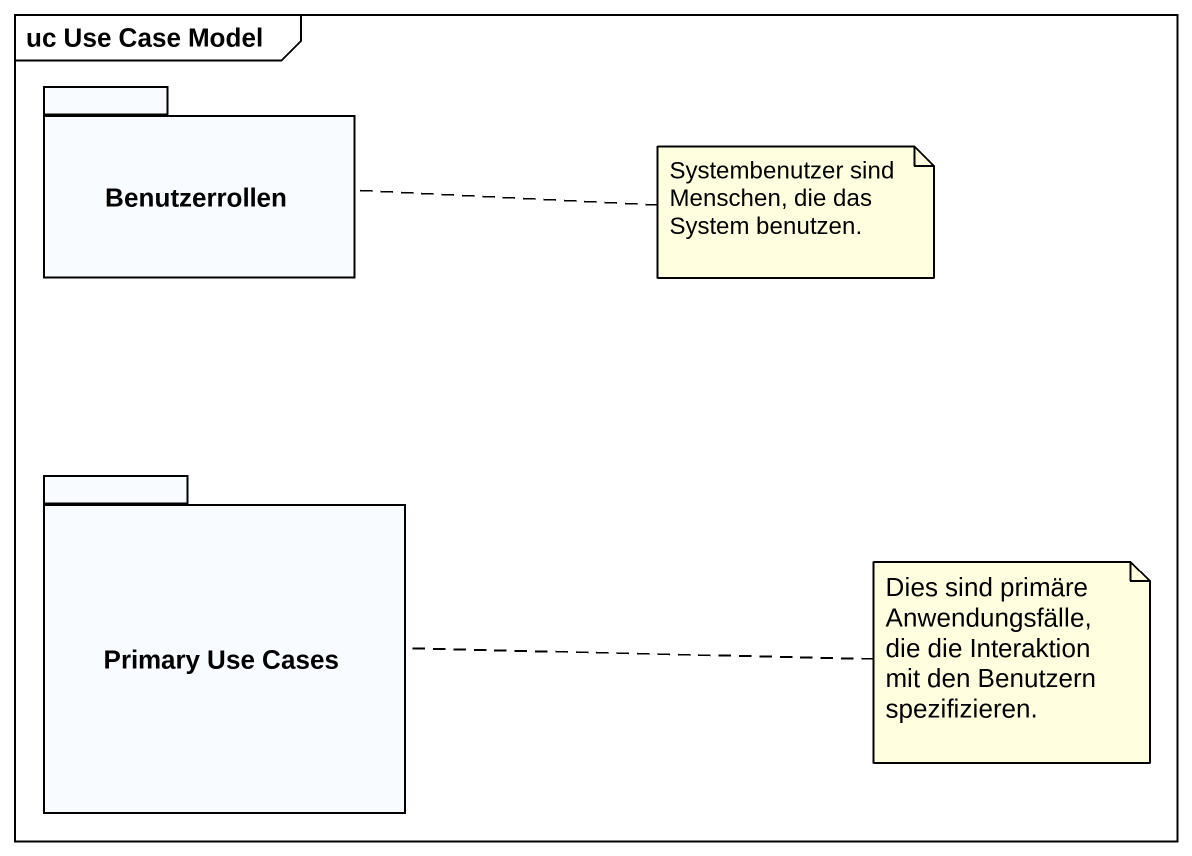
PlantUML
@startuml
mainframe uc Use Case Model
package Benutzerrollen {
}
package "Primary Use Cases" as Primary_Use_Cases {
}
note right of Benutzerrollen : Systembenutzer sind Menschen, die das System benutzen.
note right of Primary_Use_Cases : Dies sind primäre Anwendungsfälle, die die Interaktion mit den Benutzern spezifizieren.
@enduml
